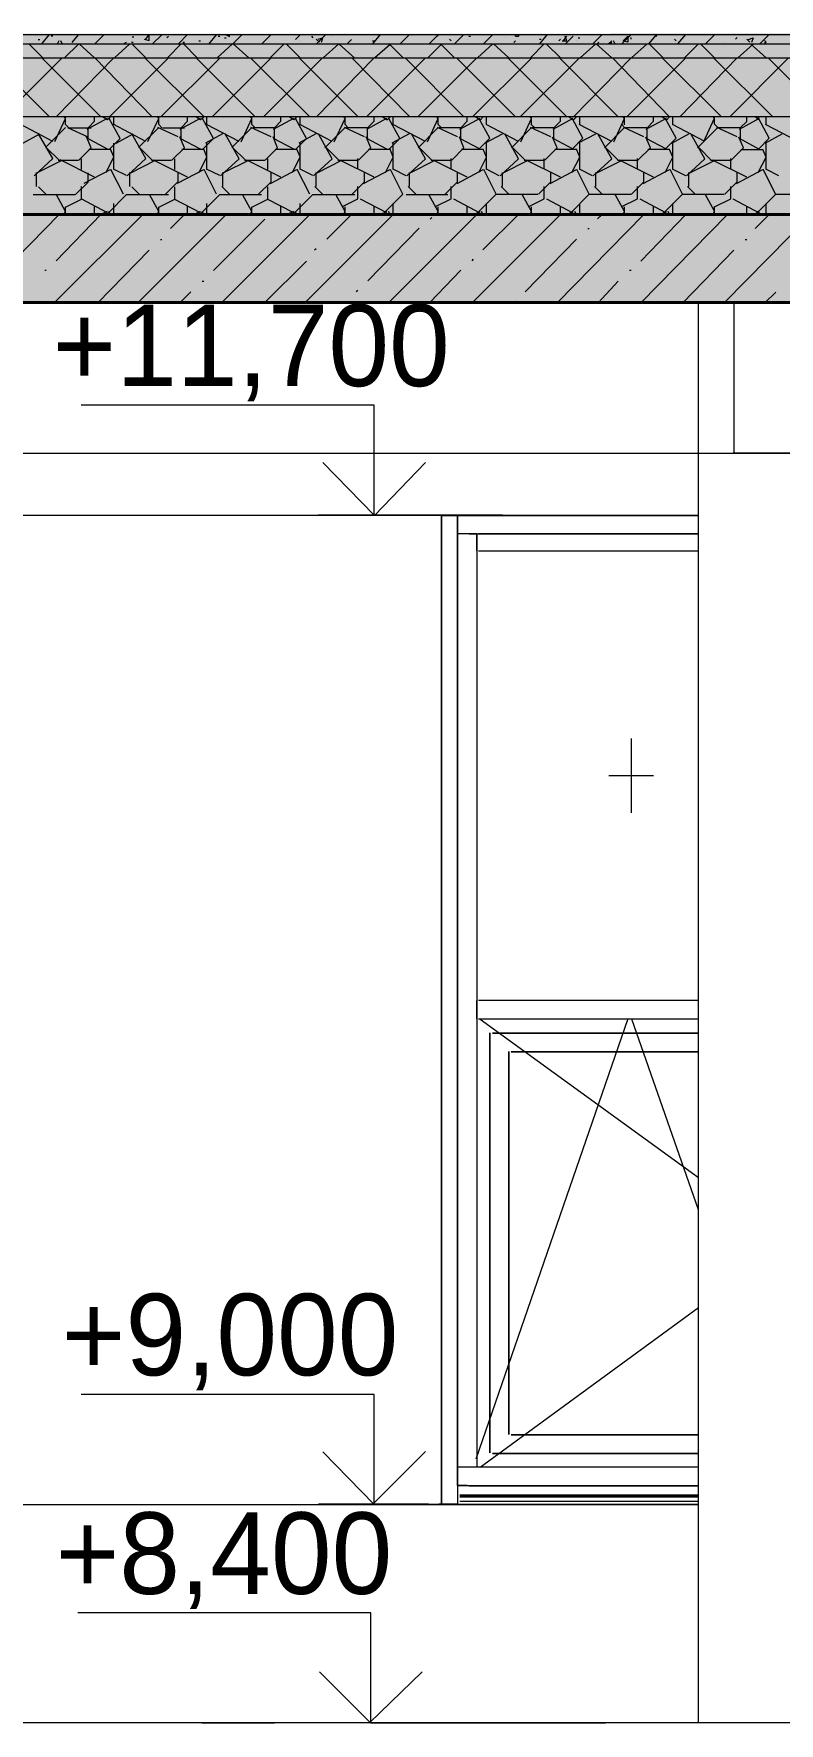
# Model space of a CAD drawing. Header units: millimetres. Extents: x -135211 to 49383, y -8033 to 228499.
# Drawn here: x -15257 to -13222, y 57055 to 61668 of the extents above; entities that cross this region are included whole.
import ezdxf

# ---------------------------------------------------------------- set-up
doc = ezdxf.new("R2010")
doc.units = ezdxf.units.MM
doc.layers.add('PDF _Геометрия', color=7, linetype='Continuous', true_color=0x1d1d1d)
doc.layers.add('PDF _Сплошная заливка', color=7, linetype='Continuous', true_color=0xffffff)
doc.layers.add('PDF _Текст', color=7, linetype='Continuous')

msp = doc.modelspace()

# ---------------------------------------------------------------- hatches: boundary and pattern name
at = {"layer": 'PDF _Сплошная заливка', "transparency": 33554559}
h = msp.add_hatch(color=256, dxfattribs=at)
h.paths.add_polyline_path([(-25691.9, 61763.6), (-25780.5, 61766.9), (-25912.9, 61766.9), (-25912.9, 61742.4), (-25806.2, 61742.4), (-25691.9, 61738.2), (-25581.8, 61734), (-25353.2, 61725.5), (-25243.2, 61721.3), (-25014.6, 61712.8), (-24904.5, 61708.6), (-24676, 61700.1), (-24565.9, 61695.9), (-24451.6, 61691.6), (-24341.5, 61687.4), (-24227.2, 61683.2), (-24117.2, 61679), (-24002.9, 61674.7), (-23892.8, 61670.5), (-23892.8, 61695.9), (-24002.9, 61700.1), (-24117.2, 61704.3), (-24227.2, 61708.6), (-24455.8, 61717), (-24565.9, 61721.3), (-24680.2, 61725.5), (-24790.2, 61729.7), (-25018.8, 61738.2), (-25128.9, 61742.4), (-25243.2, 61746.7), (-25353.2, 61750.9), (-25581.8, 61759.4)])
h.paths.add_polyline_path([(-263.8, 61742.4), (-263.8, 61766.9), (-569.8, 61766.9), (-763.3, 61763.6), (-1017.3, 61759.4), (-1267.1, 61755.1), (-1521.1, 61750.9), (-2020.6, 61742.4), (-2274.5, 61738.2), (-2524.3, 61734), (-2778.3, 61729.7), (-3028, 61725.5), (-3282, 61721.3), (-3781.5, 61712.8), (-4035.5, 61708.6), (-4285.3, 61704.3), (-4539.2, 61700.1), (-5038.7, 61691.6), (-5292.7, 61687.4), (-5542.5, 61683.2), (-5796.5, 61679), (-6046.2, 61674.7), (-6300.2, 61670.5), (-22601.7, 61666.3), (-22601.7, 61640.9), (-6300.2, 61645.1), (-6046.2, 61649.3), (-5796.5, 61653.6), (-5542.5, 61657.8), (-5292.7, 61662), (-5038.7, 61666.3), (-4539.2, 61674.7), (-4285.3, 61679), (-4035.5, 61683.2), (-3781.5, 61687.4), (-3282, 61695.9), (-3028, 61700.1), (-2778.3, 61704.3), (-2524.3, 61708.6), (-2274.5, 61712.8), (-2020.6, 61717), (-1521.1, 61725.5), (-1267.1, 61729.7), (-1017.3, 61734), (-763.3, 61738.2), (-513.6, 61742.4)])
h = msp.add_hatch(color=256, dxfattribs=at)
h.paths.add_polyline_path([(-25691.9, 61738.2), (-25779.1, 61741.4), (-25912.9, 61741.4), (-25912.9, 61704.3), (-25806.2, 61704.3), (-25691.9, 61700.1), (-25581.8, 61695.9), (-25353.2, 61687.4), (-25243.2, 61683.2), (-25014.6, 61674.7), (-24904.5, 61670.5), (-24676, 61662), (-24565.9, 61657.8), (-24451.6, 61653.6), (-24341.5, 61649.3), (-24227.2, 61645.1), (-24117.2, 61640.9), (-24002.9, 61636.6), (-23892.8, 61632.4), (-23892.8, 61670.5), (-24002.9, 61674.7), (-24117.2, 61679), (-24227.2, 61683.2), (-24455.8, 61691.6), (-24565.9, 61695.9), (-24680.2, 61700.1), (-24790.2, 61704.3), (-25018.8, 61712.8), (-25128.9, 61717), (-25243.2, 61721.3), (-25353.2, 61725.5), (-25581.8, 61734)])
h.paths.add_polyline_path([(-263.8, 61704.3), (-263.8, 61741.4), (-572.7, 61741.4), (-763.3, 61738.2), (-1017.3, 61734), (-1267.1, 61729.7), (-1521.1, 61725.5), (-2020.6, 61717), (-2274.5, 61712.8), (-2524.3, 61708.6), (-2778.3, 61704.3), (-3028, 61700.1), (-3282, 61695.9), (-3781.5, 61687.4), (-4035.5, 61683.2), (-4285.3, 61679), (-4539.2, 61674.7), (-5038.7, 61666.3), (-5292.7, 61662), (-5542.5, 61657.8), (-5796.5, 61653.6), (-6046.2, 61649.3), (-6300.2, 61645.1), (-22601.7, 61640.9), (-22601.7, 61602.8), (-6300.2, 61607), (-6046.2, 61611.2), (-5796.5, 61615.5), (-5542.5, 61619.7), (-5292.7, 61623.9), (-5038.7, 61628.2), (-4539.2, 61636.6), (-4285.3, 61640.9), (-4035.5, 61645.1), (-3781.5, 61649.3), (-3282, 61657.8), (-3028, 61662), (-2778.3, 61666.3), (-2524.3, 61670.5), (-2274.5, 61674.7), (-2020.6, 61679), (-1521.1, 61687.4), (-1267.1, 61691.6), (-1017.3, 61695.9), (-763.3, 61700.1), (-513.6, 61704.3)])
h = msp.add_hatch(color=256, dxfattribs=at)
h.paths.add_polyline_path([(-25691.9, 61700.1), (-25779.3, 61703.4), (-25912.9, 61703.4), (-25912.9, 61543.5), (-25806.2, 61543.5), (-25691.9, 61539.3), (-25581.8, 61535), (-25353.2, 61526.6), (-25243.2, 61522.3), (-25014.6, 61513.9), (-24904.5, 61509.6), (-24676, 61501.2), (-24565.9, 61496.9), (-24451.6, 61492.7), (-24341.5, 61488.5), (-24227.2, 61484.2), (-24117.2, 61480), (-24002.9, 61475.8), (-23892.8, 61471.5), (-23892.8, 61632.4), (-24002.9, 61636.6), (-24117.2, 61640.9), (-24227.2, 61645.1), (-24455.8, 61653.6), (-24565.9, 61657.8), (-24680.2, 61662), (-24790.2, 61666.3), (-25018.8, 61674.7), (-25128.9, 61679), (-25243.2, 61683.2), (-25353.2, 61687.4), (-25581.8, 61695.9)])
h.paths.add_polyline_path([(-263.8, 61543.5), (-263.8, 61703.4), (-572.3, 61703.4), (-763.3, 61700.1), (-1017.3, 61695.9), (-1267.1, 61691.6), (-1521.1, 61687.4), (-2020.6, 61679), (-2274.5, 61674.7), (-2524.3, 61670.5), (-2778.3, 61666.3), (-3028, 61662), (-3282, 61657.8), (-3781.5, 61649.3), (-4035.5, 61645.1), (-4285.3, 61640.9), (-4539.2, 61636.6), (-5038.7, 61628.2), (-5292.7, 61623.9), (-5542.5, 61619.7), (-5796.5, 61615.5), (-6046.2, 61611.2), (-6300.2, 61607), (-22601.7, 61602.8), (-22601.7, 61441.9), (-6300.2, 61446.1), (-6046.2, 61450.4), (-5796.5, 61454.6), (-5542.5, 61458.8), (-5292.7, 61463.1), (-5038.7, 61467.3), (-4539.2, 61475.8), (-4285.3, 61480), (-4035.5, 61484.2), (-3781.5, 61488.5), (-3282, 61496.9), (-3028, 61501.2), (-2778.3, 61505.4), (-2524.3, 61509.6), (-2274.5, 61513.9), (-2020.6, 61518.1), (-1521.1, 61526.6), (-1267.1, 61530.8), (-1017.3, 61535), (-763.3, 61539.3), (-513.6, 61543.5)])
h = msp.add_hatch(color=256, dxfattribs=at)
h.paths.add_polyline_path([(-25691.9, 61539.3), (-25779.5, 61542.5), (-25912.9, 61542.5), (-25912.9, 61175.2), (-23892.8, 61175.2), (-23892.8, 61471.5), (-24002.9, 61475.8), (-24117.2, 61480), (-24227.2, 61484.2), (-24455.8, 61492.7), (-24565.9, 61496.9), (-24680.2, 61501.2), (-24790.2, 61505.4), (-25018.8, 61513.9), (-25128.9, 61518.1), (-25243.2, 61522.3), (-25353.2, 61526.6), (-25581.8, 61535)])
h.paths.add_polyline_path([(-263.8, 61175.2), (-263.8, 61542.5), (-571.9, 61542.5), (-763.3, 61539.3), (-1017.3, 61535), (-1267.1, 61530.8), (-1521.1, 61526.6), (-2020.6, 61518.1), (-2274.5, 61513.9), (-2524.3, 61509.6), (-2778.3, 61505.4), (-3028, 61501.2), (-3282, 61496.9), (-3781.5, 61488.5), (-4035.5, 61484.2), (-4285.3, 61480), (-4539.2, 61475.8), (-5038.7, 61467.3), (-5292.7, 61463.1), (-5542.5, 61458.8), (-5796.5, 61454.6), (-6046.2, 61450.4), (-6300.2, 61446.1), (-22601.7, 61441.9), (-22601.7, 61175.2)])
h = msp.add_hatch(color=256, dxfattribs=at)
h.paths.add_polyline_path([(-89594.3, 60933.9), (-89594.3, 61174.9), (-103546, 61174.9), (-103546, 60933.9)])
h.paths.add_polyline_path([(146.8, 60933.9), (146.8, 61174.9), (-22999.7, 61174.9), (-22999.7, 60933.9)])
h.paths.add_polyline_path([(-23351, 60933.9), (-23351, 61174.9), (-26352.2, 61174.9), (-26352.2, 60933.9)])
h.paths.add_polyline_path([(-26398.8, 60933.9), (-26398.8, 61174.9), (-44097.3, 61174.9), (-44097.3, 60933.9)])
h.paths.add_polyline_path([(-45350.3, 60933.9), (-45350.3, 61174.9), (-51128.4, 61174.9), (-51128.4, 60933.9)])
h.paths.add_polyline_path([(-77398.8, 60933.9), (-77398.8, 61174.9), (-79396.8, 61174.9), (-79396.8, 60933.9)])
h.paths.add_polyline_path([(-82897.6, 60933.9), (-82897.6, 61174.9), (-86097.8, 61174.9), (-86097.8, 60933.9)])

# ---------------------------------------------------------------- linework, layer by layer
at = {"layer": 'PDF _Геометрия', "color": 7, "lineweight": 40}
for points in [[(-96.7, 62372.5), (-96.7, 61174.5), (-22994.2, 61174.5)], [(-22998.7, 60933.8), (-351.1, 60933.8), (-351.1, 60353.8)]]:
    msp.add_lwpolyline(points, dxfattribs=at)
at = {"layer": 'PDF _Геометрия', "color": 7, "lineweight": 9}
for points in [[(-22594, 61174.2), (-254.6, 61174.2), (-254.6, 61542.5), (-254.6, 61703.4), (-254.6, 61741.4), (-254.6, 61766.9), (-254.6, 61771.1), (-254.6, 61775.3), (-254.6, 62372.2), (-258.7, 62372.2)], [(-17597, 60522.6), (-12547.1, 60522.6), (-12547.1, 60933.3), (-12547.1, 57055.6), (-12547.1, 60522.6), (-13347.3, 60522.6)], [(-12547.1, 60933.3), (-17597, 60933.3)], [(-13442.6, 60933), (-13345.5, 60933), (-13345.5, 60522.4)], [(-13442, 57055.2), (-13442, 60933)], [(-14328.2, 60353.2), (-14328.2, 60653.7), (-15128.3, 60653.7)], [(-14144.4, 60353), (-13442, 60353), (-17095.2, 60353)], [(-15265.9, 57652), (-14143.9, 57652), (-14143.9, 60352.9), (-14143.9, 57652), (-14143.9, 57728.1), (-14143.9, 59002.4), (-14143.9, 60276.7), (-14143.9, 60352.9), (-15265.9, 60352.9)], [(-14179, 60353.6), (-14479.9, 60353.6)], [(-14222.9, 60353.8), (-14333.1, 60353.8)], [(-13977.2, 60353.8), (-14223, 60353.8)], [(-14151.2, 60353.8), (-14100.1, 60353.8), (-14100.1, 60277.6), (-14100.1, 59003.4), (-14100.1, 60302.9), (-14100.1, 60353.8)], [(-14073.7, 60353.6), (-14099.3, 60353.6)], [(-13442, 60353), (-14068.8, 60353)], [(-14073.7, 60302.8), (-14099.3, 60302.8)], [(-14047.4, 60256.1), (-14047.4, 60302.7), (-14097.9, 60302.7)], [(-14047.4, 60302.7), (-14047.4, 59003.1), (-14047.4, 57754.4), (-14097.9, 57754.4)], [(-14068.8, 60302.2), (-13442, 60302.2), (-14043, 60302.2)], [(-13442, 60255.6), (-14043, 60255.6)], [(-13626.3, 59743.7), (-13626.3, 59540.5)], [(-13564.8, 59641.8), (-13687.4, 59641.8)], [(-14100.1, 57703.8), (-14100.1, 57754.6), (-14100.1, 59003.4), (-14100.1, 57729.2), (-14100.1, 57653.1), (-14151.2, 57653.1)], [(-14047.4, 58977.8), (-14047.4, 59028.6)], [(-13442, 59027.9), (-14043, 59027.9)], [(-13635, 58978.1), (-14050.2, 57775.9)], [(-13442, 58977.1), (-14043, 58977.1)], [(-14038.6, 58977.1), (-13442, 58545.4)], [(-13442, 58456.4), (-13624.2, 58977.1)], [(-14038.6, 57753.7), (-13442, 58189.7)], [(-14328.2, 57652.3), (-14328.2, 57952.9), (-15128.3, 57952.9)], [(-14073.7, 57754.5), (-14099.3, 57754.5)], [(-13442, 57753.7), (-14068.8, 57753.7)], [(-13442, 57702.9), (-14093.7, 57702.9)], [(-13442, 57660.6), (-14093.7, 57660.6)], [(-17095.2, 57652.1), (-13442, 57652.1), (-14144.4, 57652.1)], [(-14179, 57652.9), (-14479.9, 57652.9)], [(-14214.1, 57653), (-14332.4, 57653)], [(-13845.6, 57652.3), (-14209.6, 57652.3)], [(-14337, 57055.5), (-14337, 57356), (-15137, 57356)], [(-9651.6, 57056.2), (-9651.6, 56975.8), (-9651.6, 57039.3), (-9651.6, 57047.8), (-9651.6, 57056.2), (-22900.9, 57056.2)], [(-14798.8, 57056.2), (-14600.2, 57056.2)], [(-14187.8, 57056), (-14488.6, 57056)], [(-13845.6, 57055.4), (-14337, 57055.4)], [(-13696.5, 57055.2), (-13844.6, 57055.2)]]:
    msp.add_lwpolyline(points, dxfattribs=at)
at = {"layer": 'PDF _Геометрия', "color": 7, "lineweight": 20}
for points in [[(-6291.2, 61665.2), (-22594.1, 61665.2)], [(-6291.2, 61639.8), (-22594.1, 61639.8)], [(-6291.2, 61601.7), (-22594.1, 61601.7)], [(-6291.2, 61440.9), (-22594.1, 61440.9)]]:
    msp.add_lwpolyline(points, dxfattribs=at)
at = {"layer": 'PDF _Геометрия', "lineweight": 9}
for points in [[(-15231.9, 61601.7), (-15270.3, 61639.8)], [(-15245, 61652.5), (-15240.7, 61652.5)], [(-15235.4, 61640.3), (-15214.4, 61665.7)], [(-15209.9, 61661.9), (-15205.6, 61661.9)], [(-15192.4, 61640.7), (-15188, 61649.1)], [(-15179.3, 61640.1), (-15183.6, 61648.6)], [(-15173.8, 61601.8), (-15135.4, 61639.9)], [(-15152.1, 61644.2), (-15135.4, 61665.3)], [(-15091.5, 61602.1), (-15133.6, 61640.3)], [(-15090.6, 61640.7), (-15065.2, 61666)], [(-15037.1, 61602.2), (-14995, 61640.4)], [(-15012.5, 61640.4), (-15003.8, 61644.6)], [(-14990.6, 61645), (-14986.2, 61645)], [(-14951.1, 61602.1), (-14989.6, 61640.2)], [(-14986.2, 61656.7), (-14986.2, 61661)], [(-14955.4, 61653.3), (-14942.4, 61649.1), (-14942.4, 61666)], [(-14951.1, 61652.8), (-14942.4, 61665.5)], [(-14932.7, 61640), (-14907.3, 61665.4)], [(-14894.1, 61657.4), (-14889.7, 61661.6)], [(-14892.4, 61602.2), (-14854.6, 61640.2)], [(-14862.5, 61640.7), (-14837.1, 61666.1)], [(-14850.2, 61645), (-14845.9, 61645)], [(-14850.2, 61644), (-14845.9, 61644)], [(-14810.8, 61602), (-14848.5, 61640.1)], [(-14806.3, 61649), (-14802, 61649)], [(-14779.2, 61639.8), (-14758.1, 61665.3)], [(-14756.4, 61602.6), (-14714.2, 61640.7)], [(-14753.7, 61661.5), (-14749.3, 61661.5)], [(-14736.1, 61657.2), (-14731.8, 61657.2)], [(-14731.7, 61665.1), (-14723, 61660.8), (-14723, 61665.1)], [(-14713.4, 61640.6), (-14687.9, 61666)], [(-14670.4, 61602.4), (-14712.5, 61640.5)], [(-14634.4, 61640.2), (-14609, 61665.6)], [(-14611.7, 61602.5), (-14573.9, 61640.6)], [(-14609, 61640.7), (-14609, 61640.7)], [(-14530, 61602.3), (-14567.8, 61640.4)], [(-14556.3, 61640), (-14556.3, 61640)], [(-14542.4, 61652.6), (-14530, 61665.3)], [(-14530, 61648.9), (-14530, 61648.9)], [(-14499.3, 61660.9), (-14494.9, 61656.7)], [(-14486.1, 61653.4), (-14477.3, 61645)], [(-14485.3, 61640.7), (-14459.8, 61666)], [(-14481, 61652.9), (-14468.6, 61657.1), (-14472.9, 61644.4)], [(-14467, 61601.9), (-14424.7, 61640)], [(-14442.2, 61661.7), (-14442.2, 61661.7)], [(-14380.8, 61601.7), (-14423.1, 61639.8)], [(-14402, 61639.8), (-14389.6, 61652.5)], [(-14332.6, 61648.5), (-14328.2, 61648.5)], [(-14331.8, 61640.5), (-14310.6, 61666)], [(-14326.6, 61601.8), (-14284.3, 61639.9)], [(-14249.2, 61602.7), (-14287.2, 61640.8)], [(-14257.2, 61640.2), (-14231.7, 61665.6)], [(-14222.9, 61661.8), (-14222.9, 61661.8)], [(-14218.5, 61640.1), (-14214.1, 61640.1)], [(-14214.1, 61640.1), (-14214.1, 61640.1)], [(-14181.9, 61601.7), (-14143.9, 61639.8)], [(-14178.3, 61639.8), (-14152.7, 61665.2)], [(-14157.1, 61665.2), (-14152.7, 61661)], [(-14108.8, 61602.6), (-14146.8, 61640.7)], [(-14122, 61652.9), (-14117.6, 61648.7)], [(-14108.1, 61640.6), (-14082.5, 61666)], [(-14073.7, 61652.7), (-14073.7, 61652.7)], [(-14069.3, 61661.6), (-14065, 61661.6)], [(-14046, 61602.2), (-14003.5, 61640.3)], [(-14029.1, 61640.3), (-14003.5, 61665.6)], [(-13959.7, 61602), (-14002.1, 61640.1)], [(-13990.4, 61666.1), (-13986, 61666.1)], [(-13968.4, 61657), (-13968.4, 61657)], [(-13946.5, 61644.2), (-13942.1, 61648.4)], [(-13942.1, 61661.6), (-13933.4, 61661.6), (-13933.4, 61665.9), (-13933.4, 61661.6)], [(-13942.1, 61661.7), (-13942.1, 61665.9)], [(-13901.2, 61602), (-13863.2, 61640.1)], [(-13876.3, 61652.9), (-13871.9, 61652.9)], [(-13875.6, 61640.1), (-13854.4, 61665.5)], [(-13819.3, 61601.9), (-13857.4, 61639.9)], [(-13823.7, 61649), (-13819.3, 61653.2)], [(-13814.2, 61648.9), (-13801.7, 61648.9), (-13806.1, 61661.6)], [(-13810.5, 61648.4), (-13801.7, 61661)], [(-13805.4, 61640.3), (-13784.2, 61661.5)], [(-13775.4, 61648.3), (-13775.4, 61648.3)], [(-13771, 61656.7), (-13766.6, 61656.7)], [(-13765.3, 61602.5), (-13722.8, 61640.6)], [(-13730.9, 61640.5), (-13705.2, 61665.9)], [(-13678.9, 61602.3), (-13721.4, 61640.4)], [(-13718.4, 61640.6), (-13714, 61644.8)], [(-13687.7, 61640.4), (-13678.9, 61648.9)], [(-13683.3, 61644.1), (-13678.9, 61644.1)], [(-13670.1, 61639.8), (-13674.5, 61648.3)], [(-13651.9, 61640.2), (-13626.3, 61665.6)], [(-13626.3, 61653.4), (-13626.3, 61657.6)], [(-13625, 61602.4), (-13582.4, 61640.5)], [(-13591.2, 61640.1), (-13591.2, 61640.1)], [(-13577.4, 61640.4), (-13556.1, 61665.8), (-13560.5, 61661.5)], [(-13538.5, 61602.2), (-13576.7, 61640.3)], [(-13560.5, 61665.3), (-13556.1, 61661.1)], [(-13507.8, 61652.8), (-13503.4, 61648.7)], [(-13498.4, 61640), (-13477.1, 61665.5)], [(-13480.2, 61602.3), (-13442, 61640.5)], [(-13398.1, 61602.2), (-13436.4, 61640.2)], [(-13423.9, 61639.7), (-13398.1, 61665.2)], [(-13371.8, 61644.4), (-13371.8, 61644.4)], [(-13354.3, 61640.5), (-13354.3, 61640.5)], [(-13341.1, 61653.1), (-13336.7, 61657.4)], [(-13335.5, 61601.7), (-13292.8, 61639.8)], [(-13310.4, 61653), (-13301.6, 61644.6)], [(-13305.4, 61652.5), (-13292.8, 61656.7), (-13297.3, 61644)], [(-13301.6, 61652.5), (-13301.6, 61652.5)], [(-13257.8, 61602.6), (-13300.4, 61640.6)], [(-13274.7, 61640.1), (-13249, 61665.5)], [(-13262.2, 61649.1), (-13257.8, 61644.9)], [(-13262.2, 61644.4), (-13257.8, 61644.4)], [(-15214.4, 61441.3), (-15375.1, 61602.1)], [(-15340, 61441.6), (-15179.3, 61602.5)], [(-15074, 61441.2), (-15234.9, 61602.1)], [(-15195.5, 61441.6), (-15038.9, 61602.4)], [(-14933.6, 61441.1), (-15090.3, 61602)], [(-15050.9, 61440.9), (-14889.7, 61601.8)], [(-14793.2, 61441.6), (-14953.8, 61602.4)], [(-14909.9, 61440.9), (-14749.3, 61601.7)], [(-14652.8, 61441.5), (-14813.6, 61602.3)], [(-14769.7, 61441.3), (-14609, 61602.2)], [(-14503.7, 61440.8), (-14664.6, 61601.7)], [(-14629.6, 61441.2), (-14468.6, 61602.1)], [(-14372.1, 61441.8), (-14533.2, 61602.7)], [(-14485, 61441.1), (-14328.2, 61602)], [(-14231.7, 61441.7), (-14388.6, 61602.6)], [(-14348.4, 61441.5), (-14187.8, 61602.4)], [(-14082.5, 61441.1), (-14243.3, 61601.9)], [(-14208.2, 61441.5), (-14047.4, 61602.4)], [(-13942.1, 61441), (-14103.1, 61601.9)], [(-14059.3, 61440.8), (-13898.3, 61601.7)], [(-13801.7, 61441.4), (-13962.9, 61602.3)], [(-13927.9, 61441.8), (-13766.6, 61602.7)], [(-13661.4, 61441.3), (-13822, 61602.2)], [(-13782.5, 61441.7), (-13626.3, 61602.6)], [(-13521, 61441.3), (-13677.4, 61602.2)], [(-13638, 61441.1), (-13477.1, 61601.9)], [(-13380.6, 61441.7), (-13541.6, 61602.5)], [(-13493.4, 61441), (-13336.7, 61601.9)], [(-13240.2, 61441.7), (-13401.4, 61602.5)], [(-13356.8, 61441.5), (-13196.3, 61602.3)], [(-13091, 61441), (-13251.7, 61601.9)], [(-15205.6, 61374), (-15294.6, 61420.6)], [(-15225.5, 61357), (-15170.5, 61412)], [(-15200.2, 61373.3), (-15170.5, 61436.9), (-15174.8, 61441.1)], [(-15170.5, 61419.9), (-15170.5, 61441.1)], [(-15161.7, 61411.4), (-15170.4, 61419.9)], [(-15109.1, 61385.8), (-15164.1, 61411.2)], [(-15159.7, 61411.1), (-15100.3, 61411.1)], [(-15111.5, 61407.8), (-15056.4, 61437.4)], [(-15109.1, 61382.1), (-15109.1, 61407.5)], [(-15108.2, 61412.1), (-15091.5, 61429.1), (-15091.5, 61441.8)], [(-15056.4, 61432.7), (-15069.5, 61441.1)], [(-15056.4, 61432.7), (-15047.7, 61441.1)], [(-15051.1, 61352.1), (-15021.3, 61381.7), (-15051.1, 61436.7)], [(-14951.1, 61374), (-15040.4, 61420.6)], [(-15038.9, 61420.4), (-15038.9, 61441.6)], [(-14971.2, 61356.9), (-14916, 61411.9)], [(-14945.8, 61373.3), (-14916, 61436.8), (-14920.4, 61441)], [(-14863.4, 61386.8), (-14918.6, 61412.2)], [(-14916, 61419.9), (-14916, 61441)], [(-14907.3, 61411.4), (-14916, 61419.9)], [(-14905.4, 61411.1), (-14845.9, 61411.1)], [(-14857.2, 61407.7), (-14802, 61437.3)], [(-14854.6, 61382), (-14854.6, 61407.5)], [(-14853.8, 61412.1), (-14837.1, 61429), (-14837.1, 61441.7)], [(-14802, 61432.6), (-14814.3, 61441)], [(-14801.9, 61432.5), (-14793.2, 61441)], [(-14796.7, 61352.1), (-14766.9, 61381.6), (-14796.7, 61436.7)], [(-14696.7, 61373.9), (-14785.4, 61420.5)], [(-14784.4, 61420.3), (-14784.4, 61441.5)], [(-14716.9, 61356.9), (-14661.6, 61411.9)], [(-14691.4, 61373.2), (-14661.6, 61436.7), (-14666, 61441)], [(-14609, 61386.8), (-14664.2, 61412.2)], [(-14661.6, 61419.9), (-14661.6, 61441)], [(-14652.8, 61411.4), (-14661.6, 61419.8)], [(-14659.1, 61412.1), (-14600.2, 61412.1)], [(-14602.9, 61407.7), (-14547.5, 61437.3)], [(-14600.2, 61382), (-14600.2, 61407.4)], [(-14599.4, 61412.1), (-14582.6, 61429), (-14582.6, 61441.7)], [(-14547.5, 61432.6), (-14559.9, 61441)], [(-14547.5, 61432.5), (-14538.8, 61441)], [(-14542.3, 61352), (-14512.4, 61381.6), (-14542.3, 61436.6)], [(-14442.2, 61373.9), (-14531.1, 61420.5)], [(-14530, 61420.3), (-14530, 61441.5)], [(-14462.5, 61356.8), (-14407.1, 61411.8)], [(-14437, 61373.2), (-14407.1, 61436.7), (-14411.5, 61440.9)], [(-14354.5, 61386.7), (-14409.2, 61412.1)], [(-14407.1, 61419.8), (-14407.1, 61440.9)], [(-14398.4, 61411.3), (-14407.1, 61419.7)], [(-14404.8, 61412.1), (-14345.7, 61412.1)], [(-14347.8, 61407.6), (-14293.1, 61437.2)], [(-14345.7, 61381.9), (-14345.7, 61407.3)], [(-14345, 61412), (-14328.2, 61428.9), (-14328.2, 61441.6)], [(-14293.1, 61432.5), (-14305.5, 61441)], [(-14293.1, 61432.4), (-14284.3, 61440.9)], [(-14287.9, 61351.9), (-14258, 61381.5), (-14287.9, 61436.6)], [(-14187.8, 61373.8), (-14276.9, 61420.4)], [(-14275.5, 61420.3), (-14275.5, 61441.4)], [(-14207.5, 61356.7), (-14152.7, 61411.8)], [(-14182.6, 61373.2), (-14152.7, 61436.6), (-14157.1, 61440.9)], [(-14100.1, 61386.7), (-14154.9, 61412)], [(-14152.7, 61419.7), (-14152.7, 61440.9)], [(-14143.9, 61411.2), (-14152.7, 61419.7)], [(-14150.5, 61412.1), (-14091.3, 61412.1)], [(-14093.5, 61407.6), (-14038.6, 61437.2)], [(-14091.3, 61381.9), (-14091.3, 61407.2)], [(-14090.5, 61411.9), (-14073.7, 61428.9), (-14073.7, 61441.5)], [(-14038.6, 61432.4), (-14051.1, 61440.9)], [(-14042.3, 61352.9), (-14012.3, 61382.6), (-14042.3, 61437.6)], [(-14038.6, 61432.4), (-14029.9, 61440.8)], [(-13933.4, 61373.8), (-14021.9, 61420.3)], [(-14021.1, 61420.2), (-14021.1, 61441.4)], [(-13953.2, 61356.7), (-13898.3, 61411.7)], [(-13927.5, 61373.1), (-13898.3, 61436.6), (-13902.6, 61440.8)], [(-13845.6, 61386.6), (-13900.5, 61412)], [(-13898.3, 61419.6), (-13898.3, 61440.8)], [(-13889.5, 61411.2), (-13898.3, 61419.6)], [(-13896.2, 61412), (-13836.8, 61412)], [(-13839.1, 61407.5), (-13784.2, 61437.2)], [(-13836.8, 61381.8), (-13836.8, 61407.2)], [(-13836.1, 61411.9), (-13819.3, 61428.9), (-13819.3, 61441.5)], [(-13784.2, 61432.4), (-13796.6, 61440.8)], [(-13787.2, 61352.9), (-13757.9, 61382.5), (-13787.2, 61437.5)], [(-13784.2, 61432.3), (-13775.4, 61440.8)], [(-13678.9, 61373.7), (-13767.6, 61420.3)], [(-13766.6, 61420.1), (-13766.6, 61441.3)], [(-13698.8, 61356.6), (-13643.8, 61411.7)], [(-13673.1, 61373), (-13643.8, 61436.5), (-13648.2, 61440.8)], [(-13643.8, 61412.2), (-13652.6, 61420.6)], [(-13591.2, 61386.5), (-13646.2, 61412)], [(-13643.8, 61419.6), (-13643.8, 61440.8)], [(-13641.8, 61411.9), (-13582.4, 61411.9)], [(-13584.8, 61407.5), (-13529.7, 61437.1)], [(-13582.4, 61381.8), (-13582.4, 61407.2)], [(-13581.7, 61411.8), (-13564.8, 61428.8), (-13564.8, 61441.5)], [(-13529.7, 61432.4), (-13542.2, 61440.8)], [(-13532.8, 61352.8), (-13503.4, 61382.4), (-13532.8, 61437.5)], [(-13529.8, 61432.3), (-13521, 61440.8)], [(-13424.5, 61373.6), (-13513.4, 61420.2)], [(-13512.2, 61420.1), (-13512.2, 61441.2)], [(-13444.5, 61356.5), (-13389.4, 61411.6)], [(-13427.5, 61374.1), (-13398.1, 61437.5), (-13402.5, 61441.8)], [(-13389.4, 61412.1), (-13398.2, 61420.6)], [(-13398.1, 61420.6), (-13398.1, 61441.8)], [(-13336.7, 61386.5), (-13391.9, 61411.9)], [(-13387.5, 61411.8), (-13327.9, 61411.8)], [(-13330.5, 61407.4), (-13275.3, 61437)], [(-13327.9, 61381.7), (-13327.9, 61407.1)], [(-13327.3, 61411.8), (-13310.4, 61428.7), (-13310.4, 61441.4)], [(-13275.3, 61432.2), (-13287.8, 61440.8)], [(-13284.1, 61433.3), (-13275.3, 61441.8)], [(-13278.4, 61352.8), (-13249, 61382.4), (-13278.4, 61437.4)], [(-13170, 61373.6), (-13259.1, 61420.1)], [(-13257.8, 61420), (-13257.8, 61441.2)], [(-15287, 61368.9), (-15240.7, 61394.3)], [(-15256.3, 61280.4), (-15205.6, 61327), (-15244, 61394.7)], [(-15188, 61322.7), (-15222.1, 61356.5)], [(-15134.4, 61322.8), (-15100.3, 61356.6), (-15113.3, 61386.3)], [(-15056.4, 61352.8), (-15111.5, 61382.4)], [(-15107.1, 61352.7), (-15047.7, 61352.7)], [(-15059.9, 61289.2), (-15038.9, 61331.5), (-15047.6, 61352.7)], [(-15038.9, 61297.7), (-15038.9, 61369.6)], [(-15032.7, 61368.8), (-14986.2, 61394.2)], [(-15001.9, 61280.3), (-14951.1, 61326.9), (-14989.6, 61394.6)], [(-14933.6, 61322.6), (-14967.7, 61356.4)], [(-14880, 61322.7), (-14845.9, 61356.6), (-14858.2, 61386.3)], [(-14802, 61352.7), (-14857.2, 61382.3)], [(-14852.8, 61352.6), (-14793.2, 61352.6)], [(-14805.5, 61289.1), (-14784.4, 61331.5), (-14793.2, 61352.6)], [(-14787.1, 61369.9), (-14740.6, 61395.3)], [(-14784.4, 61297.6), (-14784.4, 61369.6)], [(-14747.6, 61280.3), (-14696.7, 61326.8), (-14734.5, 61394.6)], [(-14679.1, 61322.5), (-14713.3, 61356.4)], [(-14625.6, 61322.7), (-14591.4, 61356.5), (-14603.8, 61386.2)], [(-14547.5, 61352.6), (-14602.9, 61382.3)], [(-14597.7, 61352.6), (-14538.8, 61352.6)], [(-14551.1, 61289.1), (-14530, 61331.4), (-14538.7, 61352.6)], [(-14532.7, 61369.9), (-14486.1, 61395.2)], [(-14530, 61297.5), (-14530, 61369.5)], [(-14493.2, 61280.2), (-14442.2, 61326.8), (-14480.1, 61394.5)], [(-14424.7, 61322.5), (-14458.2, 61356.3)], [(-14370.5, 61322.6), (-14337, 61356.5), (-14349.4, 61386.1)], [(-14293.1, 61352.6), (-14347.8, 61382.2)], [(-14343.4, 61352.5), (-14284.3, 61352.5)], [(-14296.7, 61289), (-14275.5, 61331.3), (-14284.3, 61352.5)], [(-14278.4, 61369.8), (-14231.7, 61395.2)], [(-14275.5, 61297.5), (-14275.5, 61369.4)], [(-14238.9, 61280.2), (-14187.8, 61326.7), (-14225.8, 61394.5)], [(-14170.3, 61322.4), (-14203.8, 61356.3)], [(-14116.1, 61322.5), (-14082.5, 61356.5), (-14094.9, 61386.1)], [(-14038.6, 61352.5), (-14093.5, 61382.2)], [(-14089.1, 61352.5), (-14029.9, 61352.5)], [(-14042.3, 61289), (-14021.1, 61331.3), (-14029.9, 61352.5)], [(-14024, 61369.7), (-13977.2, 61395.1)], [(-14021.1, 61297.4), (-14021.1, 61369.4)], [(-13983.8, 61280.1), (-13933.4, 61326.7), (-13971.4, 61394.4)], [(-13915.8, 61322.3), (-13949.5, 61356.2)], [(-13861.8, 61322.5), (-13828.1, 61356.4), (-13840.5, 61386)], [(-13784.2, 61352.5), (-13839.1, 61382.1)], [(-13834.8, 61352.4), (-13775.4, 61352.4)], [(-13787.9, 61288.9), (-13766.6, 61331.2), (-13775.4, 61352.4)], [(-13769.7, 61369.7), (-13722.8, 61395)], [(-13766.6, 61297.4), (-13766.6, 61369.4)], [(-13729.5, 61280), (-13678.9, 61326.6), (-13717, 61394.3)], [(-13661.4, 61322.3), (-13695.1, 61356.2)], [(-13607.4, 61322.4), (-13573.6, 61356.3), (-13586.1, 61386)], [(-13529.7, 61352.4), (-13584.8, 61382.1)], [(-13580.4, 61352.4), (-13521, 61352.4)], [(-13533.5, 61288.9), (-13512.2, 61331.2), (-13521, 61352.3)], [(-13514.6, 61369.6), (-13468.3, 61395)], [(-13512.2, 61297.3), (-13512.2, 61369.3)], [(-13475.2, 61280), (-13424.5, 61326.5), (-13462.7, 61394.3)], [(-13406.9, 61322.2), (-13440.7, 61356.1)], [(-13353, 61322.4), (-13319.2, 61356.2), (-13331.7, 61385.9)], [(-13275.3, 61352.3), (-13330.5, 61382)], [(-13326.1, 61352.3), (-13266.5, 61352.3)], [(-13279.1, 61288.8), (-13257.8, 61331.1), (-13266.6, 61352.3)], [(-13260.3, 61369.5), (-13213.9, 61394.9)], [(-13257.8, 61297.3), (-13257.8, 61369.2)], [(-15247.3, 61288.7), (-15179.3, 61322.6)], [(-15190.4, 61322.9), (-15135.4, 61322.9)], [(-15091.5, 61276.7), (-15185, 61323.3)], [(-15126.6, 61297), (-15126.6, 61326.6)], [(-14992.3, 61288.6), (-14924.8, 61322.5)], [(-14936.1, 61322.9), (-14880.9, 61322.9)], [(-14837.1, 61276.7), (-14930, 61323.2)], [(-14872.2, 61296.9), (-14872.2, 61326.6)], [(-14738, 61288.7), (-14670.4, 61322.5)], [(-14681.8, 61322.8), (-14626.5, 61322.8)], [(-14582.6, 61276.6), (-14675.8, 61323.1)], [(-14617.7, 61296.9), (-14617.7, 61326.5)], [(-14483.7, 61288.6), (-14415.9, 61322.5)], [(-14426.7, 61322.8), (-14372.1, 61322.8)], [(-14328.2, 61276.6), (-14421.5, 61323.1)], [(-14372.1, 61297.9), (-14372.1, 61327.5)], [(-14229.4, 61288.5), (-14161.5, 61322.4)], [(-14172.4, 61322.7), (-14117.6, 61322.7)], [(-14073.7, 61276.5), (-14166.6, 61323.1)], [(-14117.6, 61297.8), (-14117.6, 61327.5)], [(-13975.1, 61288.5), (-13907, 61322.4)], [(-13918.1, 61322.6), (-13863.2, 61322.6)], [(-13819.3, 61276.4), (-13912.3, 61323)], [(-13863.2, 61297.8), (-13863.2, 61327.4)], [(-13720.1, 61288.4), (-13652.6, 61322.2)], [(-13663.7, 61322.6), (-13608.7, 61322.6)], [(-13564.8, 61276.3), (-13658.1, 61323)], [(-13608.7, 61297.8), (-13608.7, 61327.3)], [(-13465.8, 61288.4), (-13398.1, 61322.2)], [(-13409.4, 61322.5), (-13354.3, 61322.5)], [(-13310.4, 61276.3), (-13403.8, 61322.9)], [(-13354.3, 61297.7), (-13354.3, 61327.3)], [(-15249.5, 61251), (-15249.5, 61289)], [(-15143.1, 61229.1), (-15109.1, 61263), (-15109.1, 61288.4)], [(-15119.4, 61259.6), (-15047.7, 61297.7)], [(-15012.6, 61229.8), (-15046.6, 61297.5)], [(-15003.8, 61280.6), (-15037.9, 61297.5)], [(-14995, 61250.9), (-14995, 61289)], [(-14897.5, 61230.2), (-14863.4, 61264.1), (-14863.4, 61289.5)], [(-14865.1, 61259.5), (-14793.2, 61297.6)], [(-14758.1, 61229.8), (-14792.3, 61297.5)], [(-14749.3, 61280.5), (-14783.5, 61297.4)], [(-14740.6, 61250.8), (-14740.6, 61288.9)], [(-14643.2, 61230.1), (-14609, 61264), (-14609, 61289.4)], [(-14610.8, 61259.4), (-14538.8, 61297.6)], [(-14503.7, 61229.7), (-14537.9, 61297.5)], [(-14494.9, 61280.5), (-14528.4, 61297.4)], [(-14486.1, 61250.8), (-14486.1, 61288.9)], [(-14388, 61230.1), (-14354.5, 61264), (-14354.5, 61289.3)], [(-14356.5, 61259.4), (-14284.3, 61297.5)], [(-14249.2, 61229.6), (-14282.8, 61297.3)], [(-14240.4, 61280.4), (-14274, 61297.3)], [(-14231.7, 61250.7), (-14231.7, 61288.8)], [(-14133.7, 61230), (-14100.1, 61263.9), (-14100.1, 61289.3)], [(-14101.5, 61259.4), (-14029.9, 61297.5)], [(-13994.8, 61229.6), (-14028.4, 61297.3)], [(-13986, 61280.3), (-14019.6, 61297.3)], [(-13977.2, 61250.6), (-13977.2, 61288.7)], [(-13879.3, 61230), (-13845.6, 61263.9), (-13845.6, 61289.2)], [(-13847.2, 61259.3), (-13775.4, 61297.4)], [(-13740.3, 61229.5), (-13774, 61297.2)], [(-13731.5, 61280.3), (-13765.3, 61297.2)], [(-13722.8, 61250.6), (-13722.8, 61288.7)], [(-13624.9, 61229.9), (-13591.2, 61263.8), (-13591.2, 61289.2)], [(-13592.9, 61259.2), (-13521, 61297.4)], [(-13485.9, 61229.5), (-13519.7, 61297.2)], [(-13477.1, 61280.2), (-13510.9, 61297.2)], [(-13468.3, 61250.5), (-13468.3, 61288.7)], [(-13370.5, 61229.8), (-13336.7, 61263.7), (-13336.7, 61289.1)], [(-13338.6, 61259.2), (-13266.5, 61297.3)], [(-13231.4, 61229.4), (-13265.3, 61297.1)], [(-13222.7, 61280.1), (-13256.5, 61297.1)], [(-15258.6, 61229.3), (-15144.2, 61229.3)], [(-15223.1, 61229.1), (-15244.1, 61250.3)], [(-15174.8, 61174.4), (-15170.5, 61182.9), (-15195.8, 61229.5)], [(-15168.6, 61195.4), (-15126.6, 61216.6), (-15126.6, 61250.4)], [(-15056.4, 61178.7), (-15128.2, 61216.8)], [(-15054.5, 61178.4), (-15003.8, 61229.3)], [(-15003.7, 61229.2), (-14889.7, 61229.2)], [(-14968.7, 61229.1), (-14989.7, 61250.2)], [(-14920.4, 61174.3), (-14916, 61182.8), (-14941.4, 61229.4)], [(-14914.3, 61195.3), (-14872.2, 61216.5), (-14872.2, 61250.3)], [(-14802, 61178.6), (-14873.9, 61216.7)], [(-14800.2, 61178.4), (-14749.3, 61229.2)], [(-14749.5, 61229.2), (-14635.3, 61229.2)], [(-14723, 61230.1), (-14744.1, 61251.3)], [(-14666, 61174.3), (-14661.6, 61182.8), (-14687.1, 61229.3)], [(-14659.9, 61195.2), (-14617.7, 61216.4), (-14617.7, 61250.3)], [(-14547.5, 61178.6), (-14619.6, 61216.6)], [(-14545.9, 61178.3), (-14494.9, 61229.1)], [(-14495.3, 61229.2), (-14380.8, 61229.2)], [(-14468.6, 61230.1), (-14489.7, 61251.2)], [(-14411.5, 61174.2), (-14407.1, 61182.7), (-14432.7, 61229.3)], [(-14414.3, 61196.3), (-14372.1, 61217.4), (-14372.1, 61251.3)], [(-14293.1, 61178.5), (-14365.3, 61216.6)], [(-14300.3, 61179.3), (-14249.2, 61230.2)], [(-14240.3, 61229.1), (-14126.4, 61229.1)], [(-14214.1, 61230), (-14235.3, 61251.2)], [(-14157.1, 61174.2), (-14152.7, 61182.7), (-14178.3, 61229.2)], [(-14160, 61196.3), (-14117.6, 61217.4), (-14117.6, 61251.3)], [(-14038.6, 61178.4), (-14110.3, 61216.5)], [(-14045.2, 61179.3), (-13994.8, 61230.1)], [(-13994.9, 61230.2), (-13880.7, 61230.2)], [(-13959.7, 61229.9), (-13980.9, 61251.1)], [(-13902.6, 61174.1), (-13898.3, 61182.6), (-13923.9, 61229.2)], [(-13905.6, 61196.2), (-13863.2, 61217.4), (-13863.2, 61251.2)], [(-13784.2, 61178.4), (-13856, 61216.5)], [(-13790.9, 61179.2), (-13740.3, 61230)], [(-13740.7, 61230.1), (-13626.3, 61230.1)], [(-13705.2, 61229.9), (-13726.5, 61251.1)], [(-13648.2, 61174.1), (-13643.8, 61182.5), (-13669.5, 61229.1)], [(-13651.3, 61196.1), (-13608.7, 61217.3), (-13608.7, 61251.2)], [(-13529.7, 61178.3), (-13601.7, 61216.4)], [(-13536.6, 61179.2), (-13485.9, 61230)], [(-13485.8, 61230), (-13371.8, 61230)], [(-13450.8, 61229.9), (-13472.1, 61251)], [(-13402.5, 61175.1), (-13398.1, 61183.6), (-13423.9, 61230.1)], [(-13396.9, 61196.1), (-13354.3, 61217.2), (-13354.3, 61251.1)], [(-13275.3, 61178.3), (-13347.4, 61216.4)], [(-13282.2, 61179.1), (-13231.4, 61229.9)], [(-13231.6, 61230), (-13117.4, 61230)], [(-15424.8, 60933.2), (-15188, 61174.5)], [(-15201.5, 60933.2), (-14959.9, 61174.6)], [(-15196.5, 61047.5), (-15074, 61174.5)], [(-15170.5, 61174.4), (-15170.5, 61195.6)], [(-15091.5, 61175.1), (-15091.5, 61196.3)], [(-15091.5, 61175.1), (-15091.5, 61175.1)], [(-15073.1, 61175), (-15056.4, 61183.5)], [(-15047.7, 61174.4), (-15052, 61182.9)], [(-15038.9, 61174.9), (-15038.9, 61204.5)], [(-14973.1, 60933.3), (-14731.8, 61174.6)], [(-14916, 61174.3), (-14916, 61195.5)], [(-14883.6, 61136.5), (-14845.9, 61174.6)], [(-14837.1, 61175.1), (-14837.1, 61196.2)], [(-14837.1, 61175.1), (-14837.1, 61175.1)], [(-14818.7, 61174.9), (-14802, 61183.4)], [(-14793.2, 61174.4), (-14797.6, 61182.8)], [(-14784.4, 61174.9), (-14784.4, 61204.5)], [(-14744.7, 60933.3), (-14503.7, 61174.7)], [(-14661.6, 61174.3), (-14661.6, 61195.5)], [(-14582.6, 61175), (-14582.6, 61196.1)], [(-14582.6, 61175), (-14582.6, 61175)], [(-14564.3, 61174.9), (-14547.5, 61183.3)], [(-14538.8, 61174.3), (-14543.1, 61182.8)], [(-14530, 61174.8), (-14530, 61204.4)], [(-14517, 60933.4), (-14275.5, 61174.7), (-14275.5, 61204.4)], [(-14457.4, 61106.9), (-14389.6, 61174.7)], [(-14407.1, 61174.2), (-14407.1, 61195.4)], [(-14328.2, 61175), (-14328.2, 61196.1)], [(-14328.2, 61175), (-14328.2, 61175)], [(-14309.9, 61174.8), (-14293.1, 61183.3)], [(-14284.3, 61174.2), (-14288.7, 61182.7)], [(-14288.7, 60933.5), (-14047.4, 61174.8)], [(-14174.6, 61162.1), (-14170.3, 61166.3)], [(-14152.7, 61174.2), (-14152.7, 61195.4)], [(-14073.7, 61174.9), (-14073.7, 61196)], [(-14073.7, 61174.9), (-14073.7, 61174.9)], [(-14060.3, 60933.5), (-13819.3, 61174.8), (-13819.3, 61196)], [(-14055.5, 61174.7), (-14038.6, 61183.2)], [(-14029.9, 61174.2), (-14034.3, 61182.7)], [(-14030.7, 61077.5), (-13933.4, 61174.8)], [(-14021.1, 61174.6), (-14021.1, 61204.3)], [(-13898.3, 61174.1), (-13898.3, 61195.3)], [(-13828.2, 60933.1), (-13591.2, 61174.4)], [(-13819.3, 61174.8), (-13819.3, 61174.8)], [(-13801, 61174.6), (-13784.2, 61183.1)], [(-13775.4, 61174.1), (-13779.8, 61182.6)], [(-13766.6, 61174.6), (-13766.6, 61204.3)], [(-13717.7, 61162.2), (-13705.2, 61174.8)], [(-13643.8, 61174.1), (-13643.8, 61195.2)], [(-13599.8, 60933.1), (-13363, 61174.4)], [(-13599.8, 61047.4), (-13477.1, 61174.4)], [(-13564.8, 61174.8), (-13564.8, 61196)], [(-13564.8, 61174.8), (-13564.8, 61174.8)], [(-13546.6, 61174.7), (-13529.7, 61183.1)], [(-13521, 61174.1), (-13525.4, 61182.5)], [(-13512.2, 61174.5), (-13512.2, 61204.2)], [(-13398.1, 61175.1), (-13398.1, 61196.3)], [(-13372.1, 60933.2), (-13134.9, 61174.5)], [(-13310.4, 61174.7), (-13310.4, 61195.9)], [(-13310.4, 61174.7), (-13310.4, 61174.7)], [(-13292.2, 61174.6), (-13275.3, 61183)], [(-13287.2, 61136.3), (-13249, 61174.5)], [(-13275.3, 61175.1), (-13279.7, 61183.5)], [(-13257.8, 61174.5), (-13257.8, 61204.1)], [(-14766.2, 61021.7), (-14626.5, 61161.4)], [(-14344.8, 60992.9), (-14205.3, 61136.8)], [(-13744.7, 61136.4), (-13740.3, 61136.4)], [(-15082.4, 60933.1), (-14942.4, 61077.1)], [(-14911.6, 61106.5), (-14907.3, 61106.5)], [(-14490.5, 61077.8), (-14486.1, 61082)], [(-13915.4, 60963), (-13775.4, 61106.9)], [(-13485.2, 60933), (-13345.5, 61077)], [(-13314.8, 61106.5), (-13310.4, 61106.5)], [(-14626.8, 60932.8), (-14512.4, 61047.2)], [(-14060.6, 61047.8), (-14056.2, 61052)], [(-15227.5, 61022.3), (-15223.1, 61022.3)], [(-14797.6, 60992.3), (-14793.2, 60992.3)], [(-14176.1, 60933.7), (-14091.3, 61022.6)], [(-13716.4, 60933.4), (-13661.4, 60992.6)], [(-13630.7, 61022.1), (-13626.3, 61022.1)], [(-14858.1, 60933.2), (-14828.3, 60962.9)], [(-14376.4, 60963.5), (-14372.1, 60967.7)], [(-13946.5, 60933.6), (-13942.1, 60937.8)], [(-13260.9, 60933.1), (-13231.4, 60962.7)], [(-14398.4, 60932.9), (-14398.4, 60932.9)]]:
    msp.add_lwpolyline(points, dxfattribs=at)
msp.add_lwpolyline([(-13635, 61644.5), (-13647.5, 61648.7), (-13635, 61661.4)], close=True, dxfattribs=at)
at = {"layer": 'PDF _Геометрия', "color": 7, "lineweight": 18}
for points in [[(-14328.2, 60353.2), (-14468.2, 60497.1)], [(-14327.3, 60353), (-14187.8, 60497)], [(-14328.2, 57652.3), (-14468.2, 57796.3)], [(-14331.6, 57652.9), (-14187.8, 57796.8)], [(-14337, 57055.5), (-14477, 57195.2)], [(-14340.4, 57056.1), (-14196.6, 57195.7)]]:
    msp.add_lwpolyline(points, dxfattribs=at)
at = {"layer": 'PDF _Геометрия', "color": 7, "lineweight": 9}
for points in [[(-14012.3, 58940), (-14012.3, 57792.9)], [(-13442, 58939), (-14004.8, 58939)], [(-13959.7, 58889), (-13959.7, 57843.5)], [(-13442, 58888.3), (-13954.1, 58888.3)], [(-13954.1, 57842.6), (-13442, 57842.6)], [(-14004.8, 57791.8), (-13442, 57791.8)], [(-14099.3, 57703.7), (-14073.7, 57703.7)], [(-14093.7, 57677.5), (-13442, 57677.5)], [(-14093.7, 57673.3), (-13442, 57673.3)], [(-14068.8, 57702.9), (-13442, 57702.9)]]:
    msp.add_lwpolyline(points, close=True, dxfattribs=at)

# ---------------------------------------------------------------- texts
at = {"layer": 'PDF _Текст', "char_height": 222.7, "attachment_point": 4, "style": ''}
for s, insert in [('+11,700', (-15206.1, 60796.4)), ('+9,000', (-15180.7, 58095.6)), ('+8,400', (-15197.6, 57498.7))]:
    msp.add_mtext(s, dxfattribs=dict(at, insert=insert))

doc.saveas('drawing.dxf')
